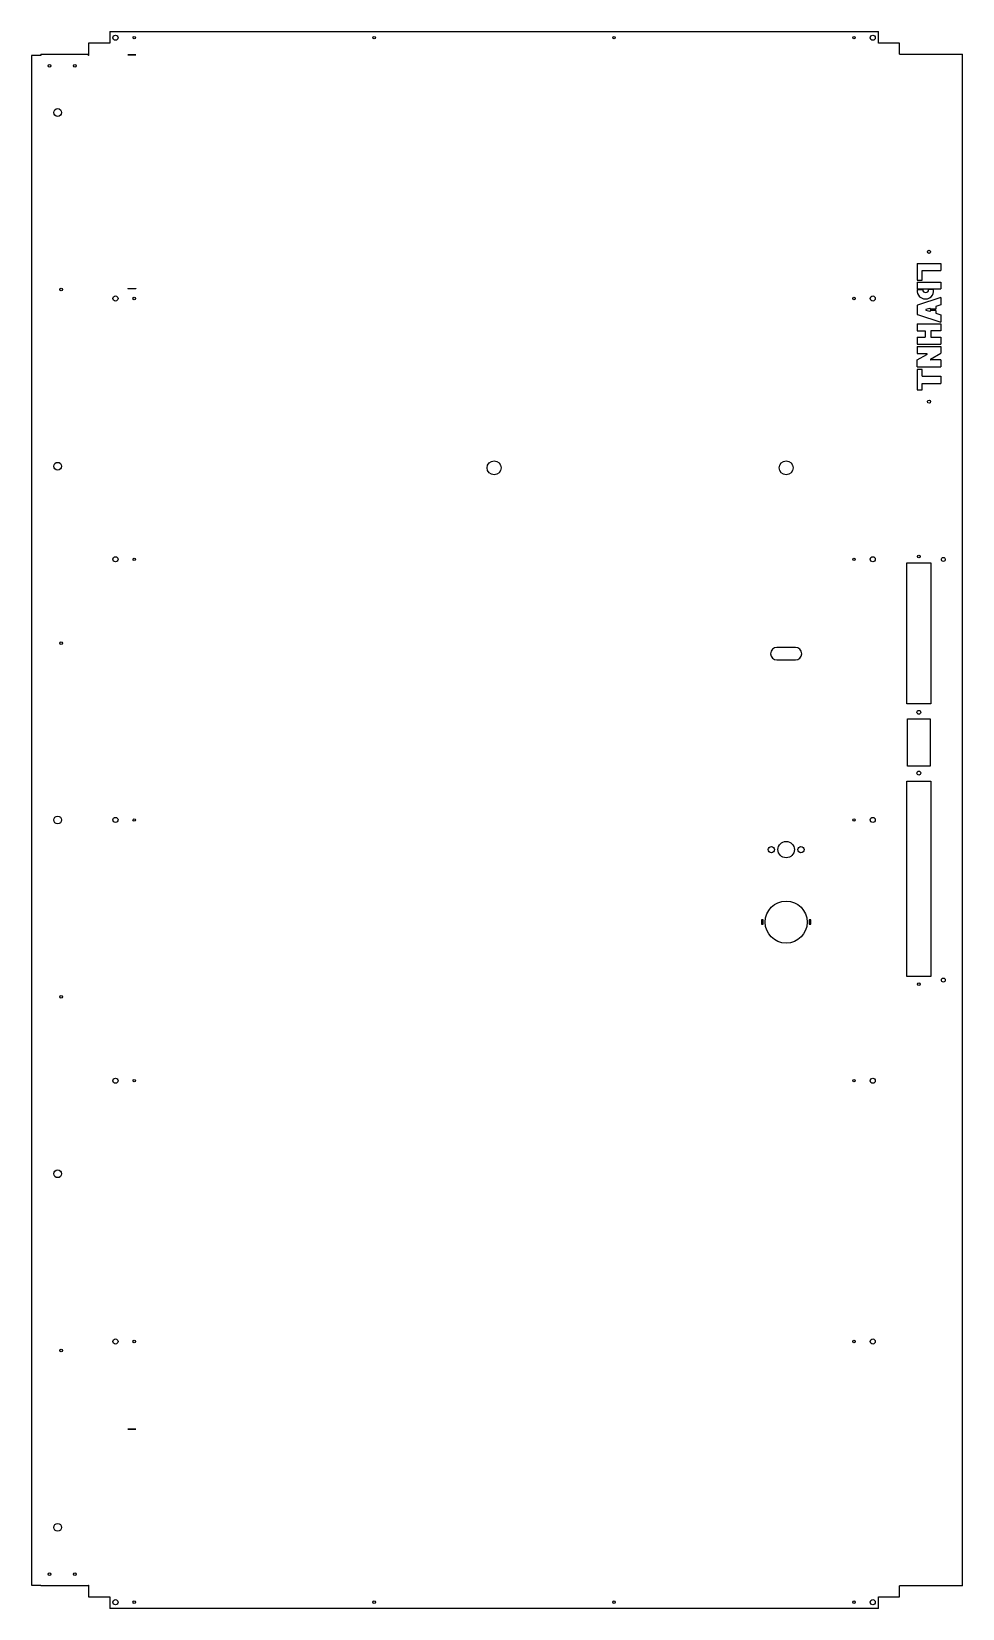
# Model space of a CAD drawing. Header units: millimetres. Extents: x -454 to 741, y -904 to 1120.
import ezdxf

# ---------------------------------------------------------------- set-up
doc = ezdxf.new("R2010")
doc.units = ezdxf.units.MM

msp = doc.modelspace()

# ---------------------------------------------------------------- linework, layer by layer
at = {"color": 7, "linetype": 'Continuous', "lineweight": 25}
for p, q in [((-353.8, 1120), (-353.8, 1105)), ((-353.8, 1120), (633.2, 1120)), ((633.2, 1105), (633.2, 1120)), ((-380.9, 1105), (-380.9, 1089)), ((-353.8, 1105), (-380.9, 1105)), ((660.3, 1105), (633.2, 1105)), ((660.3, 1091), (660.3, 1105)), ((-454.1, 1089), (-454.1, -874)), ((-442.1, 1089), (-454.1, 1089)), ((-442.1, 1091), (-442.1, 1089)), ((-442.1, 1091), (-381.6, 1091)), ((-381.6, 1091), (-381.6, 1089)), ((-380.9, 1089), (-381.6, 1089)), ((-330.4, 1090), (-320.3, 1090)), ((-330.4, 1090), (-330.4, 1089.9)), ((-320.3, 1089.9), (-330.4, 1089.9)), ((-320.3, 1090), (-320.3, 1089.9)), ((660.3, 1091), (741, 1091)), ((741, -875), (741, 1091)), ((683, 822.2), (713.4, 822.2)), ((683, 822.2), (683, 800.8)), ((689.5, 800.8), (689.5, 813.2)), ((689.5, 813.2), (713.4, 813.2)), ((713.4, 822.2), (713.4, 813.2)), ((-330.4, 790), (-320.3, 790)), ((-330.4, 790), (-330.4, 789.9)), ((-320.3, 789.9), (-330.4, 789.9)), ((-320.3, 790), (-320.3, 789.9)), ((683, 800.8), (689.5, 800.8)), ((683, 798.2), (713.4, 798.2)), ((683, 798.2), (683, 789.9)), ((683, 789.9), (713.4, 789.9)), ((713.4, 798.2), (713.4, 789.9)), ((683, 788.7), (690, 788.7)), ((683, 788.7), (683, 786)), ((713.4, 778.5), (683.2, 768.8)), ((704, 788.7), (697.5, 788.7)), ((704, 786), (704, 788.7)), ((713.4, 778.5), (713.4, 769)), ((683.2, 768.8), (683, 768.5)), ((683, 768.5), (683, 757)), ((683.2, 756.7), (713.4, 747)), ((699.2, 764.6), (694, 763)), ((694, 762.5), (699.2, 760.9)), ((699.6, 764.4), (699.6, 763.6)), ((707, 763.6), (699.6, 763.6)), ((707, 761.8), (699.6, 761.8)), ((699.6, 761.8), (699.6, 761.1)), ((713.4, 769), (707, 767.1)), ((707, 767.1), (707, 763.6)), ((707, 761.8), (707, 758.4)), ((707, 758.4), (713.4, 756.5)), ((713.4, 756.5), (713.4, 747)), ((683, 744.8), (713.4, 744.8)), ((683, 744.8), (683, 735.8)), ((683, 735.8), (693, 735.8)), ((693, 735.8), (693, 727.8)), ((700.4, 735.8), (700.4, 727.8)), ((713.4, 735.8), (700.4, 735.8)), ((713.4, 744.8), (713.4, 735.8)), ((683, 727.8), (693, 727.8)), ((683, 727.8), (683, 718.8)), ((683, 718.8), (713.4, 718.8)), ((683, 715.5), (713.4, 715.5)), ((683, 715.5), (683, 706.5)), ((700.4, 727.8), (713.4, 727.8)), ((713.4, 727.8), (713.4, 718.8)), ((713.4, 715.5), (713.4, 707.1)), ((683, 706.5), (695.2, 706.5)), ((683, 698.5), (695.4, 705.5)), ((683, 689.5), (683, 698.5)), ((683, 689.5), (713.4, 689.5)), ((700, 699.4), (713.4, 707.1)), ((713.4, 698.5), (700.3, 698.5)), ((713.4, 698.5), (713.4, 689.5)), ((689.5, 686), (683, 686)), ((683, 686), (683, 660)), ((689.5, 677.6), (689.5, 686)), ((689.5, 677.6), (713.4, 677.6)), ((689.5, 660), (689.5, 668.2)), ((689.5, 668.2), (713.4, 668.2)), ((713.4, 677.6), (713.4, 668.2)), ((683, 660), (689.5, 660)), ((669.5, 437.9), (700.5, 437.9)), ((669.5, 256.9), (669.5, 437.9)), ((700.5, 437.9), (700.5, 256.9)), ((526.7, 329.4), (502.7, 329.4)), ((502.7, 313.4), (526.7, 313.4)), ((700.5, 256.9), (669.5, 256.9)), ((670.5, 237.9), (699.5, 237.9)), ((670.5, 176.9), (670.5, 237.9)), ((699.5, 237.9), (699.5, 176.9)), ((699.5, 176.9), (670.5, 176.9)), ((669.5, 157.9), (700.5, 157.9)), ((669.5, -93), (669.5, 157.9)), ((700.5, 157.9), (700.5, -93)), ((485.1, -20.1), (483.1, -20.1)), ((483.1, -20.1), (483.1, -25.9)), ((485.1, -25.9), (485.1, -20.1)), ((544.3, -20.1), (544.3, -25.9)), ((546.3, -20.1), (544.3, -20.1)), ((546.3, -25.9), (546.3, -20.1)), ((483.1, -25.9), (485.1, -25.9)), ((544.3, -25.9), (546.3, -25.9)), ((700.5, -93), (669.5, -93)), ((-330.4, -674), (-320.3, -674)), ((-330.4, -674), (-330.4, -674.1)), ((-320.3, -674.1), (-330.4, -674.1)), ((-320.3, -674), (-320.3, -674.1)), ((-454.1, -874), (-442.1, -874)), ((-442.1, -875), (-442.1, -874)), ((-381.6, -875), (-442.1, -875)), ((-381.6, -874), (-380.9, -874)), ((-381.6, -875), (-381.6, -874)), ((-380.9, -874), (-380.9, -889)), ((-380.9, -889), (-353.8, -889)), ((-353.8, -889), (-353.8, -904)), ((633.2, -889), (660.3, -889)), ((633.2, -904), (633.2, -889)), ((741, -875), (660.3, -875)), ((660.3, -889), (660.3, -875)), ((633.2, -904), (-353.8, -904))]:
    msp.add_line(p, q, dxfattribs=at)
for centre, radius in [((-346.4, 1112), 3.3), ((-322.3, 1112), 1.6), ((-14.3, 1112), 1.6), ((293.7, 1112), 1.6), ((601.7, 1112), 1.6), ((625.8, 1112), 3.3), ((-431.1, 1076), 1.75), ((-398.6, 1076), 1.75), ((-420.6, 1016), 5), ((698.2, 837.2), 2), ((-416.1, 789), 1.75), ((-346.4, 777.3), 3.3), ((-322.3, 777.3), 1.6), ((601.7, 777.3), 1.6), ((625.8, 777.3), 3.3), ((698.2, 645), 2), ((-420.6, 562), 5), ((139.7, 560), 9), ((514.7, 560), 9), ((-346.4, 442.6), 3.3), ((625.8, 442.6), 3.3), ((685, 446.2), 1.8), ((-322.3, 442.6), 1.6), ((601.7, 442.6), 1.6), ((716.5, 442.4), 2.5), ((-416.1, 334.9), 1.75), ((685, 246.2), 2.5), ((685, 168.2), 2.5), ((-420.6, 108), 5), ((-346.4, 108), 3.3), ((-322.3, 108), 1.6), ((601.7, 108), 1.6), ((625.8, 108), 3.3), ((495.7, 70), 4), ((514.7, 70), 10.5), ((533.7, 70), 4), ((514.7, -23.1), 27), ((685, -102.8), 1.8), ((716.5, -97.5), 2.5), ((-416.1, -119), 1.75), ((-346.4, -226.7), 3.3), ((-322.3, -226.7), 1.6), ((601.7, -226.7), 1.6), ((625.8, -226.7), 3.3), ((-420.6, -346.1), 5), ((-346.4, -561.4), 3.3), ((-322.3, -561.4), 1.6), ((601.7, -561.4), 1.6), ((625.8, -561.4), 3.3), ((-416.1, -573), 1.75), ((-420.6, -800), 5), ((-431.1, -860), 1.75), ((-398.6, -860), 1.75), ((-346.4, -896), 3.3), ((-322.3, -896), 1.6), ((-14.3, -896), 1.6), ((293.7, -896), 1.6), ((601.7, -896), 1.6), ((625.8, -896), 3.3)]:
    msp.add_circle(centre, radius, dxfattribs=at)
for centre, radius, start, end in [((693.8, 788.7), 3.75, 180, 360), ((683.3, 757), 0.3, 180, 252.1154), ((694.1, 762.8), 0.3, 107.1985, 252.8015), ((699.3, 764.4), 0.3, 0, 107.1985), ((699.3, 761.1), 0.3, 252.8015, 360), ((695.2, 706), 0.5, 299.5695, 90), ((700.3, 699), 0.5, 119.8894, 270), ((502.7, 321.4), 8, 90, 270), ((526.7, 321.4), 8, 270, 90)]:
    msp.add_arc(centre, radius, start, end, dxfattribs=at)
msp.add_ellipse((693.5, 786), major_axis=(-10.5, 0), ratio=0.882283, start_param=0, end_param=3.141593, dxfattribs=at)

doc.saveas('drawing.dxf')
